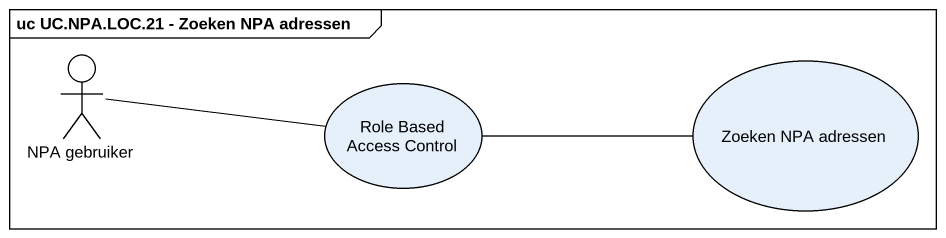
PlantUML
@startuml
mainframe uc UC.NPA.LOC.21 - Zoeken NPA adressen
actor "NPA gebruiker" as NPA_gebruiker
usecase "Role Based Access Control" as Role_Based_Access_Control
usecase "Zoeken NPA adressen" as Zoeken_NPA_adressen
NPA_gebruiker -right- Role_Based_Access_Control
Role_Based_Access_Control -right- Zoeken_NPA_adressen
@enduml
